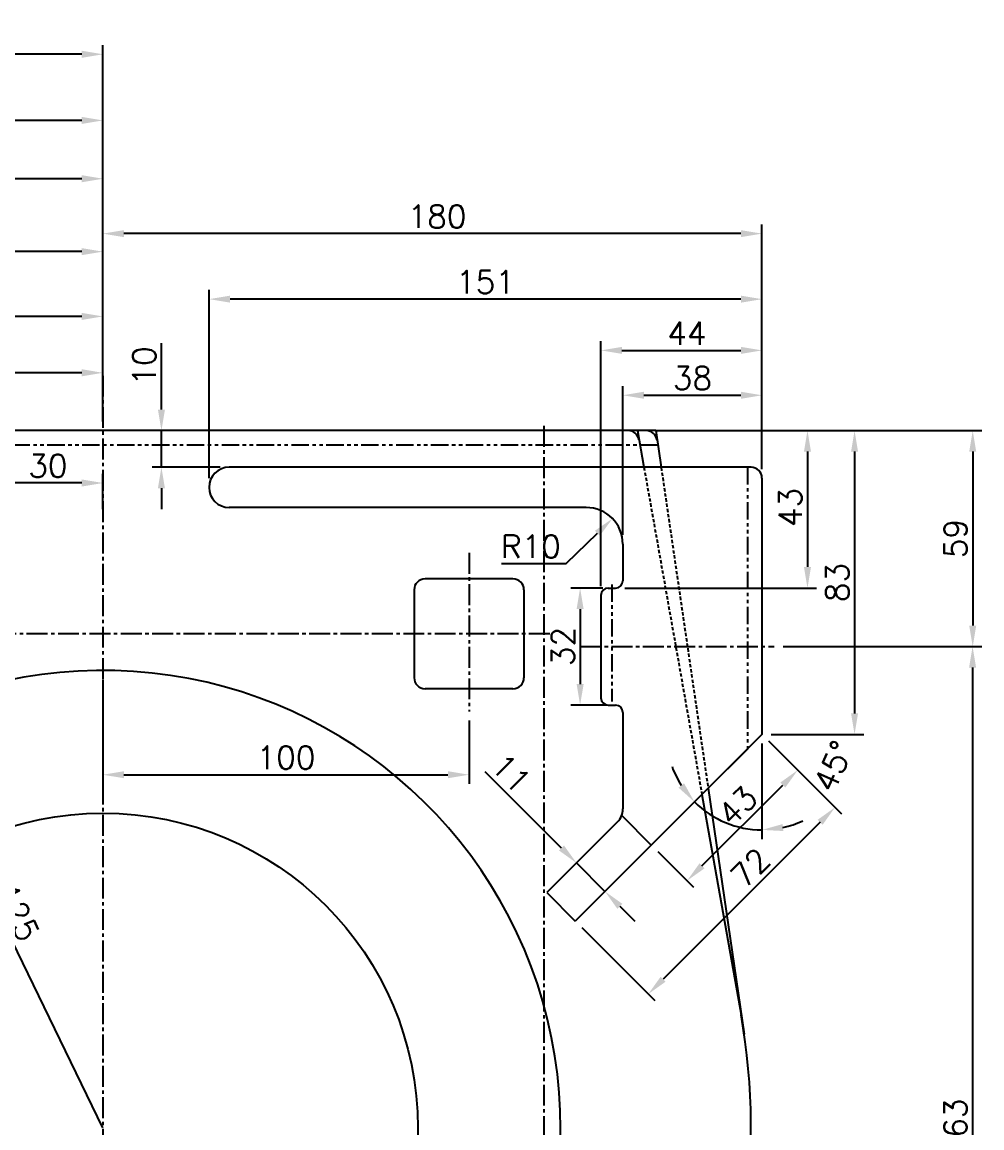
# Model space of a CAD drawing. Header units: millimetres. Extents: x -3508 to 12243, y -3609 to 4092.
# Drawn here: x 6786.4 to 7048.5, y 2903.2 to 3205.3 of the extents above; entities that cross this region are included whole.
import ezdxf

# ---------------------------------------------------------------- set-up
doc = ezdxf.new("R2010")
doc.units = ezdxf.units.MM
doc.header["$LTSCALE"] = 0.3
doc.header["$PDSIZE"] = -50
for name, pattern in [('CENTER2', [28.575, 19.05, -3.175, 3.175, -3.175]), ('HIDDEN2', [4.7625, 3.175, -1.5875]), ('PHANTOM2', [31.75, 15.875, -3.175, 3.175, -3.175, 3.175, -3.175])]:
    doc.linetypes.add(name, pattern=pattern)
for name, color, linetype in [('center', 1, 'CENTER2'), ('CHAIN ...', 8, 'PHANTOM2'), ('hidden', 4, 'HIDDEN2'), ('ht', 6, 'Continuous')]:
    doc.layers.add(name, color=color, linetype=linetype)
doc.styles.add('rs', font='romans.shx')
doc.dimstyles.new('sarab', dxfattribs={"dimscale": 3, "dimtxt": 2.5, "dimasz": 2.3, "dimexe": 1, "dimexo": 1, "dimtad": 1, "dimdec": 3, "dimdsep": 46, "dimtxsty": 'rs', "dimcen": 0, "dimclrd": 1, "dimclre": 1, "dimclrt": 7, "dimadec": 3, "dimazin": 2, "dimtfac": 1, "dimtdec": 3, "dimtmove": 0, "dimatfit": 3, "dimfxl": 0, "dimarcsym": 0})

# ---------------------------------------------------------------- blocks, each defined once
blk = doc.blocks.new('*D729')
at = {"color": 1, "lineweight": -2, "transparency": 16777216}
blk.add_line((6808.49, 2903.23), (6756.41, 3010.5), dxfattribs=at)
at = {"color": 1, "transparency": 16777216}
blk.add_solid([(6757.27, 3010.92), (6755.55, 3010.09), (6753.9, 3015.68)], dxfattribs=at)
at = {"layer": 'Defpoints', "color": 0, "transparency": 16777216}
for p in [(6753.9, 3015.68), (6808.49, 2903.23)]:
    blk.add_point(p, dxfattribs=at)
at = {"color": 7, "transparency": 16777216, "insert": (6783.89, 2964.63), "char_height": 6.25, "attachment_point": 5, "rotation": 295.8936, "style": 'rs'}
blk.add_mtext('R125', dxfattribs=at)
blk = doc.blocks.new('*D737')
at = {"color": 1, "lineweight": -2, "transparency": 16777216}
for p, q in [((6651.19, 3084.23), (6651.19, 3112.03)), ((6808.49, 3096.23), (6808.49, 3112.03)), ((6802.74, 3109.53), (6656.94, 3109.53))]:
    blk.add_line(p, q, dxfattribs=at)
at = {"color": 1, "transparency": 16777216}
for points in [[(6656.94, 3110.49), (6656.94, 3108.57), (6651.19, 3109.53)], [(6802.74, 3110.49), (6802.74, 3108.57), (6808.49, 3109.53)]]:
    blk.add_solid(points, dxfattribs=at)
at = {"layer": 'Defpoints', "color": 0, "transparency": 16777216}
for p in [(6651.19, 3109.53), (6808.49, 3093.73), (6651.19, 3081.73)]:
    blk.add_point(p, dxfattribs=at)
at = {"color": 7, "transparency": 16777216, "insert": (6729.84, 3114.22), "char_height": 6.25, "attachment_point": 5, "style": 'rs'}
blk.add_mtext('157.3', dxfattribs=at)
blk = doc.blocks.new('*D741')
at = {"color": 1, "lineweight": -2, "transparency": 16777216}
for p, q in [((6625.24, 2926.31), (6625.24, 3127.43)), ((6808.49, 3096.23), (6808.49, 3127.43)), ((6802.74, 3124.93), (6630.99, 3124.93))]:
    blk.add_line(p, q, dxfattribs=at)
at = {"color": 1, "transparency": 16777216}
for points in [[(6630.99, 3125.89), (6630.99, 3123.97), (6625.24, 3124.93)], [(6802.74, 3125.89), (6802.74, 3123.97), (6808.49, 3124.93)]]:
    blk.add_solid(points, dxfattribs=at)
at = {"layer": 'Defpoints', "color": 0, "transparency": 16777216}
for p in [(6625.24, 3124.93), (6808.49, 3093.73), (6625.24, 2923.81)]:
    blk.add_point(p, dxfattribs=at)
at = {"color": 7, "transparency": 16777216, "insert": (6719.21, 3129.62), "char_height": 6.25, "attachment_point": 5, "style": 'rs'}
blk.add_mtext('183.25', dxfattribs=at)
blk = doc.blocks.new('*D742')
at = {"color": 1, "lineweight": -2, "transparency": 16777216}
for p, q in [((6559.19, 3084.23), (6559.19, 3145.13)), ((6808.49, 3096.23), (6808.49, 3145.13)), ((6802.74, 3142.63), (6564.94, 3142.63))]:
    blk.add_line(p, q, dxfattribs=at)
at = {"color": 1, "transparency": 16777216}
for points in [[(6564.94, 3143.59), (6564.94, 3141.67), (6559.19, 3142.63)], [(6802.74, 3143.59), (6802.74, 3141.67), (6808.49, 3142.63)]]:
    blk.add_solid(points, dxfattribs=at)
at = {"layer": 'Defpoints', "color": 0, "transparency": 16777216}
for p in [(6559.19, 3142.63), (6808.49, 3093.73), (6559.19, 3081.73)]:
    blk.add_point(p, dxfattribs=at)
at = {"color": 7, "transparency": 16777216, "insert": (6682.52, 3147.32), "char_height": 6.25, "attachment_point": 5, "style": 'rs'}
blk.add_mtext('249.3', dxfattribs=at)
blk = doc.blocks.new('*D420')
at = {"color": 1, "lineweight": -2, "transparency": 16777216}
for p, q in [((6501.24, 2941.57), (6501.24, 3165.05)), ((6808.49, 3152.55), (6808.49, 3165.05)), ((6802.74, 3162.55), (6506.99, 3162.55))]:
    blk.add_line(p, q, dxfattribs=at)
at = {"color": 1, "transparency": 16777216}
for points in [[(6506.99, 3163.51), (6506.99, 3161.59), (6501.24, 3162.55)], [(6802.74, 3163.51), (6802.74, 3161.59), (6808.49, 3162.55)]]:
    blk.add_solid(points, dxfattribs=at)
at = {"layer": 'Defpoints', "color": 0, "transparency": 16777216}
for p in [(6501.24, 3162.55), (6808.49, 3150.05), (6501.24, 2939.07)]:
    blk.add_point(p, dxfattribs=at)
at = {"color": 7, "transparency": 16777216, "insert": (6694.06, 3167.24), "char_height": 6.25, "attachment_point": 5, "style": 'rs'}
blk.add_mtext('307.25', dxfattribs=at)
blk = doc.blocks.new('*D422')
at = {"color": 1, "lineweight": -2, "transparency": 16777216}
for p, q in [((6950.49, 3065.23), (6950.49, 3105.89)), ((6988.49, 3083.23), (6988.49, 3105.89)), ((6956.24, 3103.39), (6982.74, 3103.39))]:
    blk.add_line(p, q, dxfattribs=at)
at = {"color": 1, "transparency": 16777216}
for points in [[(6956.24, 3104.35), (6956.24, 3102.43), (6950.49, 3103.39)], [(6982.74, 3104.35), (6982.74, 3102.43), (6988.49, 3103.39)]]:
    blk.add_solid(points, dxfattribs=at)
at = {"layer": 'Defpoints', "color": 0, "transparency": 16777216}
for p in [(6988.49, 3103.39), (6988.49, 3080.73), (6950.49, 3062.73)]:
    blk.add_point(p, dxfattribs=at)
at = {"color": 7, "transparency": 16777216, "insert": (6969.49, 3108.08), "char_height": 6.25, "attachment_point": 5, "style": 'rs'}
blk.add_mtext('38', dxfattribs=at)
blk = doc.blocks.new('*D423')
at = {"color": 1, "lineweight": -2, "transparency": 16777216}
for p, q in [((6944.49, 3051.23), (6944.49, 3118.15)), ((6988.49, 3095.23), (6988.49, 3118.15)), ((6950.24, 3115.65), (6982.74, 3115.65))]:
    blk.add_line(p, q, dxfattribs=at)
at = {"color": 1, "transparency": 16777216}
for points in [[(6950.24, 3116.61), (6950.24, 3114.69), (6944.49, 3115.65)], [(6982.74, 3116.61), (6982.74, 3114.69), (6988.49, 3115.65)]]:
    blk.add_solid(points, dxfattribs=at)
at = {"layer": 'Defpoints', "color": 0, "transparency": 16777216}
for p in [(6988.49, 3115.65), (6988.49, 3092.73), (6944.49, 3048.73)]:
    blk.add_point(p, dxfattribs=at)
at = {"color": 7, "transparency": 16777216, "insert": (6967.99, 3120.33), "char_height": 6.25, "attachment_point": 5, "style": 'rs'}
blk.add_mtext('44', dxfattribs=at)
blk = doc.blocks.new('*D424')
at = {"color": 1, "lineweight": -2, "transparency": 16777216}
for p, q in [((6961.99, 3093.73), (7003.41, 3093.73)), ((7000.91, 3087.98), (7000.91, 3056.48)), ((6950.99, 3050.73), (7003.41, 3050.73))]:
    blk.add_line(p, q, dxfattribs=at)
at = {"color": 1, "transparency": 16777216}
for points in [[(6999.95, 3087.98), (7001.87, 3087.98), (7000.91, 3093.73)], [(6999.95, 3056.48), (7001.87, 3056.48), (7000.91, 3050.73)]]:
    blk.add_solid(points, dxfattribs=at)
at = {"layer": 'Defpoints', "color": 0, "transparency": 16777216}
for p in [(6959.49, 3093.73), (6948.49, 3050.73), (7000.91, 3050.73)]:
    blk.add_point(p, dxfattribs=at)
at = {"color": 7, "transparency": 16777216, "insert": (6996.22, 3072.73), "char_height": 6.25, "attachment_point": 5, "rotation": 90, "style": 'rs'}
blk.add_mtext('43', dxfattribs=at)
blk = doc.blocks.new('*D425')
at = {"color": 1, "lineweight": -2, "transparency": 16777216}
for p, q in [((6944.99, 3050.73), (6936.32, 3050.73)), ((6938.82, 3044.98), (6938.82, 3024.48)), ((6945.99, 3018.73), (6936.32, 3018.73))]:
    blk.add_line(p, q, dxfattribs=at)
at = {"color": 1, "transparency": 16777216}
for points in [[(6937.86, 3044.98), (6939.78, 3044.98), (6938.82, 3050.73)], [(6937.86, 3024.48), (6939.78, 3024.48), (6938.82, 3018.73)]]:
    blk.add_solid(points, dxfattribs=at)
at = {"layer": 'Defpoints', "color": 0, "transparency": 16777216}
for p in [(6947.49, 3050.73), (6938.82, 3018.73), (6948.49, 3018.73)]:
    blk.add_point(p, dxfattribs=at)
at = {"color": 7, "transparency": 16777216, "insert": (6934.13, 3034.73), "char_height": 6.25, "attachment_point": 5, "rotation": 90, "style": 'rs'}
blk.add_mtext('32', dxfattribs=at)
blk = doc.blocks.new('*D429')
at = {"color": 1, "lineweight": -2, "transparency": 16777216}
for p, q in [((6824.48, 3099.48), (6824.48, 3117.58)), ((6834.99, 3093.73), (6821.98, 3093.73)), ((6824.48, 3083.73), (6824.48, 3093.73)), ((6840.49, 3083.73), (6821.98, 3083.73)), ((6824.48, 3077.98), (6824.48, 3072.23))]:
    blk.add_line(p, q, dxfattribs=at)
at = {"color": 1, "transparency": 16777216}
for points in [[(6823.52, 3099.48), (6825.44, 3099.48), (6824.48, 3093.73)], [(6823.52, 3077.98), (6825.44, 3077.98), (6824.48, 3083.73)]]:
    blk.add_solid(points, dxfattribs=at)
at = {"layer": 'Defpoints', "color": 0, "transparency": 16777216}
for p in [(6837.49, 3093.73), (6824.48, 3083.73), (6842.99, 3083.73)]:
    blk.add_point(p, dxfattribs=at)
at = {"color": 7, "transparency": 16777216, "insert": (6819.79, 3111.4), "char_height": 6.25, "attachment_point": 5, "rotation": 90, "style": 'rs'}
blk.add_mtext('10', dxfattribs=at)
blk = doc.blocks.new('*D748')
at = {"color": 1, "lineweight": -2, "transparency": 16777216}
for p, q in [((6808.49, 3096.23), (6808.49, 3150.05)), ((6988.49, 3083.23), (6988.49, 3150.05)), ((6982.74, 3147.55), (6814.24, 3147.55))]:
    blk.add_line(p, q, dxfattribs=at)
at = {"color": 1, "transparency": 16777216}
for points in [[(6814.24, 3148.5), (6814.24, 3146.59), (6808.49, 3147.55)], [(6982.74, 3148.5), (6982.74, 3146.59), (6988.49, 3147.55)]]:
    blk.add_solid(points, dxfattribs=at)
at = {"layer": 'Defpoints', "color": 0, "transparency": 16777216}
for p in [(6808.49, 3147.55), (6808.49, 3093.73), (6988.49, 3080.73)]:
    blk.add_point(p, dxfattribs=at)
at = {"color": 7, "transparency": 16777216, "insert": (6899.76, 3152.23), "char_height": 6.25, "attachment_point": 5, "style": 'rs'}
blk.add_mtext('180', dxfattribs=at)
blk = doc.blocks.new('*D749')
at = {"color": 1, "lineweight": -2, "transparency": 16777216}
for p, q in [((6837.49, 3080.73), (6837.49, 3132.15)), ((6988.49, 3096.23), (6988.49, 3132.15)), ((6982.74, 3129.65), (6843.24, 3129.65))]:
    blk.add_line(p, q, dxfattribs=at)
at = {"color": 1, "transparency": 16777216}
for points in [[(6843.24, 3130.61), (6843.24, 3128.69), (6837.49, 3129.65)], [(6982.74, 3130.61), (6982.74, 3128.69), (6988.49, 3129.65)]]:
    blk.add_solid(points, dxfattribs=at)
at = {"layer": 'Defpoints', "color": 0, "transparency": 16777216}
for p in [(6837.49, 3129.65), (6988.49, 3093.73), (6837.49, 3078.23)]:
    blk.add_point(p, dxfattribs=at)
at = {"color": 7, "transparency": 16777216, "insert": (6912.99, 3134.34), "char_height": 6.25, "attachment_point": 5, "style": 'rs'}
blk.add_mtext('151', dxfattribs=at)
blk = doc.blocks.new('*D821')
at = {"color": 1, "lineweight": -2, "transparency": 16777216}
for p, q in [((6990.26, 3008.96), (7010.2, 2989.02)), ((7004.37, 2986.72), (6961.5, 2943.85)), ((6939.26, 2957.96), (6959.2, 2938.02))]:
    blk.add_line(p, q, dxfattribs=at)
at = {"color": 1, "transparency": 16777216}
for points in [[(7003.69, 2987.4), (7005.04, 2986.04), (7008.43, 2990.78)], [(6960.82, 2944.53), (6962.17, 2943.17), (6957.43, 2939.78)]]:
    blk.add_solid(points, dxfattribs=at)
at = {"layer": 'Defpoints', "color": 0, "transparency": 16777216}
for p in [(6988.49, 3010.73), (6937.49, 2959.73), (6957.43, 2939.78)]:
    blk.add_point(p, dxfattribs=at)
at = {"color": 7, "transparency": 16777216, "insert": (6985.31, 2974.29), "char_height": 6.25, "attachment_point": 5, "rotation": 45, "style": 'rs'}
blk.add_mtext('72', dxfattribs=at)
blk = doc.blocks.new('*D822')
at = {"color": 1, "lineweight": -2, "transparency": 16777216}
for p, q in [((6990.26, 3008.96), (7000.02, 2999.2)), ((6972.09, 2974.81), (6994.18, 2996.9)), ((6960.03, 2978.74), (6969.79, 2968.98))]:
    blk.add_line(p, q, dxfattribs=at)
at = {"color": 1, "transparency": 16777216}
for points in [[(6993.5, 2997.58), (6994.86, 2996.22), (6998.25, 3000.97)], [(6971.41, 2975.49), (6972.77, 2974.13), (6968.03, 2970.75)]]:
    blk.add_solid(points, dxfattribs=at)
at = {"layer": 'Defpoints', "color": 0, "transparency": 16777216}
for p in [(6988.49, 3010.73), (6998.25, 3000.97), (6958.27, 2980.5)]:
    blk.add_point(p, dxfattribs=at)
at = {"color": 7, "transparency": 16777216, "insert": (6981.86, 2991.21), "char_height": 6.25, "attachment_point": 5, "rotation": 45, "style": 'rs'}
blk.add_mtext('43', dxfattribs=at)
blk = doc.blocks.new('*D824')
at = {"color": 1, "lineweight": -2, "transparency": 16777216}
for p, q in [((6933.75, 2979.68), (6912.93, 3000.5)), ((6931.48, 2969.27), (6939.59, 2977.38)), ((6945.6, 2967.84), (6937.82, 2975.61)), ((6939.26, 2961.49), (6947.37, 2969.6)), ((6949.66, 2963.77), (6953.73, 2959.7))]:
    blk.add_line(p, q, dxfattribs=at)
at = {"color": 1, "transparency": 16777216}
for points in [[(6934.43, 2980.36), (6933.08, 2979), (6937.82, 2975.61)], [(6950.34, 2964.45), (6948.99, 2963.09), (6945.6, 2967.84)]]:
    blk.add_solid(points, dxfattribs=at)
at = {"layer": 'Defpoints', "color": 0, "transparency": 16777216}
for p in [(6929.71, 2967.5), (6945.6, 2967.84), (6937.49, 2959.73)]:
    blk.add_point(p, dxfattribs=at)
at = {"color": 7, "transparency": 16777216, "insert": (6919.98, 3000.08), "char_height": 6.25, "attachment_point": 5, "rotation": 315, "style": 'rs'}
blk.add_mtext('11', dxfattribs=at)
blk = doc.blocks.new('*D537')
at = {"color": 1, "lineweight": -2, "transparency": 16777216}
for p, q in [((6959.35, 3093.73), (7016.27, 3093.73)), ((7013.77, 3087.98), (7013.77, 3016.48)), ((6990.99, 3010.73), (7016.27, 3010.73))]:
    blk.add_line(p, q, dxfattribs=at)
at = {"color": 1, "transparency": 16777216}
for points in [[(7012.81, 3087.98), (7014.73, 3087.98), (7013.77, 3093.73)], [(7012.81, 3016.48), (7014.73, 3016.48), (7013.77, 3010.73)]]:
    blk.add_solid(points, dxfattribs=at)
at = {"layer": 'Defpoints', "color": 0, "transparency": 16777216}
for p in [(6956.85, 3093.73), (6988.49, 3010.73), (7013.77, 3010.73)]:
    blk.add_point(p, dxfattribs=at)
at = {"color": 7, "transparency": 16777216, "insert": (7009.08, 3052.23), "char_height": 6.25, "attachment_point": 5, "rotation": 90, "style": 'rs'}
blk.add_mtext('83', dxfattribs=at)
blk = doc.blocks.new('*D538')
at = {"color": 1, "lineweight": -2, "transparency": 16777216}
blk.add_line((6988.49, 3008.23), (6988.49, 2982.14), dxfattribs=at)
for start, end in [(199.6857, 212.3429), (225, 270), (282.6571, 295.3143)]:
    blk.add_arc((6988.49, 3010.73), 26.08, start, end, dxfattribs=at)
at = {"color": 1, "transparency": 16777216}
for points in [[(6967.2, 2997.37), (6965.71, 2996.17), (6970.05, 2992.28)], [(6994.31, 2984.33), (6994.1, 2986.23), (6988.49, 2984.64)]]:
    blk.add_solid(points, dxfattribs=at)
at = {"layer": 'Defpoints', "color": 0, "transparency": 16777216}
for p in [(6988.49, 3080.73), (6988.49, 3010.73), (6988.49, 3010.73), (6975.45, 2988.14), (6937.49, 2959.73)]:
    blk.add_point(p, dxfattribs=at)
at = {"color": 7, "transparency": 16777216, "insert": (7008.03, 3002.01), "char_height": 6.25, "attachment_point": 5, "rotation": 65.9638, "style": 'rs'}
blk.add_mtext('45°', dxfattribs=at)
blk = doc.blocks.new('*D403')
at = {"color": 1, "lineweight": -2, "transparency": 16777216}
for p, q in [((6778.49, 3072.23), (6778.49, 3081.92)), ((6808.49, 3072.23), (6808.49, 3081.92)), ((6802.74, 3079.42), (6784.24, 3079.42))]:
    blk.add_line(p, q, dxfattribs=at)
at = {"color": 1, "transparency": 16777216}
for points in [[(6784.24, 3080.38), (6784.24, 3078.46), (6778.49, 3079.42)], [(6802.74, 3080.38), (6802.74, 3078.46), (6808.49, 3079.42)]]:
    blk.add_solid(points, dxfattribs=at)
at = {"layer": 'Defpoints', "color": 0, "transparency": 16777216}
for p in [(6778.49, 3079.42), (6778.49, 3069.73), (6808.49, 3069.73)]:
    blk.add_point(p, dxfattribs=at)
at = {"color": 7, "transparency": 16777216, "insert": (6793.49, 3084.11), "char_height": 6.25, "attachment_point": 5, "style": 'rs'}
blk.add_mtext('30', dxfattribs=at)
blk = doc.blocks.new('*D628')
at = {"layer": 'Defpoints', "color": 0, "transparency": 16777216}
for p in [(6956.85, 3093.73), (6991.79, 3034.73), (7046.04, 3034.73)]:
    blk.add_point(p, dxfattribs=at)
at = {"layer": 'ht', "color": 1, "lineweight": -2, "transparency": 16777216}
for p, q in [((6959.35, 3093.73), (7048.54, 3093.73)), ((7046.04, 3087.98), (7046.04, 3040.48)), ((6994.29, 3034.73), (7048.54, 3034.73))]:
    blk.add_line(p, q, dxfattribs=at)
at = {"layer": 'ht', "color": 1, "transparency": 16777216}
for points in [[(7045.08, 3087.98), (7047, 3087.98), (7046.04, 3093.73)], [(7045.08, 3040.48), (7047, 3040.48), (7046.04, 3034.73)]]:
    blk.add_solid(points, dxfattribs=at)
at = {"layer": 'ht', "color": 7, "transparency": 16777216, "insert": (7041.35, 3064.23), "char_height": 6.25, "attachment_point": 5, "rotation": 90, "style": 'rs'}
blk.add_mtext('59', dxfattribs=at)
blk = doc.blocks.new('_DatumFilled')
at = {"color": 0, "linetype": 'ByBlock'}
blk.add_solid([(0, 0.577), (-1, 0), (0, -0.577)], dxfattribs=at)
blk = doc.blocks.new('*D629')
at = {"layer": 'Defpoints', "color": 0, "transparency": 16777216}
for p in [(6991.79, 3034.73), (6996.3, 2771.73), (7046, 2771.73)]:
    blk.add_point(p, dxfattribs=at)
at = {"layer": 'ht', "color": 1, "lineweight": -2, "transparency": 16777216}
for p, q in [((6994.29, 3034.73), (7048.5, 3034.73)), ((7046, 3028.98), (7046, 2777.48)), ((6998.8, 2771.73), (7048.5, 2771.73))]:
    blk.add_line(p, q, dxfattribs=at)
at = {"layer": 'ht', "color": 1, "transparency": 16777216}
for points in [[(7045.04, 3028.98), (7046.96, 3028.98), (7046, 3034.73)], [(7045.04, 2777.48), (7046.96, 2777.48), (7046, 2771.73)]]:
    blk.add_solid(points, dxfattribs=at)
at = {"layer": 'ht', "color": 7, "transparency": 16777216, "insert": (7041.32, 2903.23), "char_height": 6.25, "attachment_point": 5, "rotation": 90, "style": 'rs'}
blk.add_mtext('263', dxfattribs=at)
blk = doc.blocks.new('*D632')
at = {"layer": 'Defpoints', "color": 0, "transparency": 16777216}
for p in [(6947.66, 3069.7), (6940.49, 3062.73)]:
    blk.add_point(p, dxfattribs=at)
at = {"layer": 'ht', "color": 1, "lineweight": -2, "transparency": 16777216}
for p, q in [((6934.99, 3057.38), (6943.54, 3065.69)), ((6917.36, 3057.38), (6934.99, 3057.38))]:
    blk.add_line(p, q, dxfattribs=at)
at = {"layer": 'ht', "color": 1, "transparency": 16777216}
blk.add_solid([(6942.87, 3066.38), (6944.2, 3065), (6947.66, 3069.7)], dxfattribs=at)
at = {"layer": 'ht', "color": 7, "transparency": 16777216, "insert": (6925.39, 3062.07), "char_height": 6.25, "attachment_point": 5, "style": 'rs'}
blk.add_mtext('R10', dxfattribs=at)
blk = doc.blocks.new('*D633')
at = {"layer": 'Defpoints', "color": 0, "transparency": 16777216}
for p in [(6808.49, 3028.23), (6908.49, 3016.99), (6908.49, 2999.71)]:
    blk.add_point(p, dxfattribs=at)
at = {"layer": 'ht', "color": 1, "lineweight": -2, "transparency": 16777216}
for p, q in [((6808.49, 3025.73), (6808.49, 2997.21)), ((6908.49, 3014.49), (6908.49, 2997.21)), ((6814.24, 2999.71), (6902.74, 2999.71))]:
    blk.add_line(p, q, dxfattribs=at)
at = {"layer": 'ht', "color": 1, "transparency": 16777216}
for points in [[(6814.24, 3000.67), (6814.24, 2998.76), (6808.49, 2999.71)], [(6902.74, 3000.67), (6902.74, 2998.76), (6908.49, 2999.71)]]:
    blk.add_solid(points, dxfattribs=at)
at = {"layer": 'ht', "color": 7, "transparency": 16777216, "insert": (6858.49, 3004.4), "char_height": 6.25, "attachment_point": 5, "style": 'rs'}
blk.add_mtext('100', dxfattribs=at)
blk = doc.blocks.new('*D634')
at = {"layer": 'Defpoints', "color": 0, "transparency": 16777216}
for p in [(6478.49, 3178.48), (6808.49, 3150.05), (6478.49, 3060.33)]:
    blk.add_point(p, dxfattribs=at)
at = {"layer": 'ht', "color": 1, "lineweight": -2, "transparency": 16777216}
for p, q in [((6478.49, 3062.83), (6478.49, 3180.98)), ((6802.74, 3178.48), (6484.24, 3178.48)), ((6808.49, 3152.55), (6808.49, 3180.98))]:
    blk.add_line(p, q, dxfattribs=at)
at = {"layer": 'ht', "color": 1, "transparency": 16777216}
for points in [[(6484.24, 3179.44), (6484.24, 3177.53), (6478.49, 3178.48)], [(6802.74, 3179.44), (6802.74, 3177.53), (6808.49, 3178.48)]]:
    blk.add_solid(points, dxfattribs=at)
at = {"layer": 'ht', "color": 7, "transparency": 16777216, "insert": (6643.49, 3183.17), "char_height": 6.25, "attachment_point": 5, "style": 'rs'}
blk.add_mtext('330', dxfattribs=at)
blk = doc.blocks.new('*D639')
at = {"color": 1, "lineweight": -2, "transparency": 16777216}
for p, q in [((6386.49, 2918.73), (6386.49, 3199.05)), ((6802.74, 3196.55), (6392.24, 3196.55)), ((6808.49, 3145.13), (6808.49, 3199.05))]:
    blk.add_line(p, q, dxfattribs=at)
at = {"color": 1, "transparency": 16777216}
for points in [[(6392.24, 3197.51), (6392.24, 3195.59), (6386.49, 3196.55)], [(6802.74, 3197.51), (6802.74, 3195.59), (6808.49, 3196.55)]]:
    blk.add_solid(points, dxfattribs=at)
at = {"layer": 'Defpoints', "color": 0, "transparency": 16777216}
for p in [(6386.49, 3196.55), (6808.49, 3142.63), (6386.49, 2916.23)]:
    blk.add_point(p, dxfattribs=at)
at = {"color": 7, "transparency": 16777216, "insert": (6597.49, 3201.24), "char_height": 6.25, "attachment_point": 5, "style": 'rs'}
blk.add_mtext('422', dxfattribs=at)

msp = doc.modelspace()

# ---------------------------------------------------------------- linework, layer by layer
for p, q in [((6959.489, 3093.7266), (6394.6154, 3093.7266)), ((6954.489, 3093.7266), (6956.2611, 3083.7266)), ((6959.489, 3093.7266), (6960.9529, 3083.7266)), ((6985.489, 3083.7266), (6842.989, 3083.7266)), ((6988.489, 3080.7266), (6988.489, 3010.7266)), ((6940.489, 3072.7266), (6842.989, 3072.7266)), ((6950.489, 3062.7266), (6950.489, 3052.7266)), ((6920.489, 3053.2266), (6896.489, 3053.2266)), ((6893.489, 3050.2266), (6893.489, 3026.2266)), ((6923.489, 3050.2266), (6923.489, 3026.2266)), ((6944.489, 3048.7266), (6944.489, 3020.7266)), ((6946.489, 3050.7266), (6948.489, 3050.7266)), ((6920.489, 3023.2266), (6896.489, 3023.2266)), ((6946.489, 3018.7266), (6948.489, 3018.7266)), ((6950.489, 3016.7266), (6950.489, 2990.354)), ((6988.489, 3010.7266), (6937.489, 2959.7266)), ((6984.489, 3006.7266), (6973.4034, 2995.641)), ((6972.1011, 2994.3386), (6982.7738, 2934.1107)), ((6973.7906, 2996.0282), (6983.6225, 2928.8635)), ((6950.1715, 2988.6005), (6958.2672, 2980.5048)), ((6949.0246, 2986.8185), (6929.7109, 2967.5048)), ((6929.7109, 2967.5048), (6937.489, 2959.7266))]:
    msp.add_line(p, q)
msp.add_circle((6808.489, 2903.2266), 86)
for centre, radius, start, end in [((6951.9267, 3090.7266), 3, 8.998869, 90), ((6956.8491, 3090.7266), 3, 7.306119, 90), ((6842.989, 3078.2266), 5.5, 90, 270), ((6985.489, 3080.7266), 3, 0, 90), ((6940.489, 3062.7266), 10, 0, 90), ((6896.489, 3050.2266), 3, 90, 180), ((6920.489, 3050.2266), 3, 0, 90), ((6948.489, 3052.7266), 2, 270, 0), ((6946.489, 3048.7266), 2, 90, 180), ((6808.489, 2903.2266), 125, 228.766761, 158.607175), ((6896.489, 3026.2266), 3, 180, 270), ((6920.489, 3026.2266), 3, 270, 0), ((6946.489, 3020.7266), 2, 180, 270), ((6948.489, 3016.7266), 2, 0, 90), ((6945.489, 2990.354), 5, 315, 0), ((6808.489, 2903.2266), 177, 331.836053, 10.048786)]:
    msp.add_arc(centre, radius, start, end)
at = {"layer": 'center'}
for p, q in [((6808.489, 3108.7413), (6808.489, 2707.452)), ((6928.9005, 3095.0401), (6928.9005, 2760.6981)), ((6908.489, 3060.3339), (6908.489, 3016.9867)), ((6930.548, 3038.2266), (6454.3791, 3038.2266)), ((6938.8195, 3034.7266), (6991.7882, 3034.7266))]:
    msp.add_line(p, q, dxfattribs=at)
at = {"layer": 'CHAIN ...'}
for p, q in [((6960.0019, 3089.7266), (6394.489, 3089.7266)), ((6984.489, 3083.7266), (6984.489, 3006.7266)), ((6947.489, 3051.7266), (6947.489, 3019.7266))]:
    msp.add_line(p, q, dxfattribs=at)
at = {"layer": 'hidden'}
for p, q in [((6956.2611, 3083.7266), (6972.1011, 2994.3386)), ((6960.9529, 3083.7266), (6973.7906, 2996.0282))]:
    msp.add_line(p, q, dxfattribs=at)

# ---------------------------------------------------------------- dimensions: what is measured, and where the dimension line sits
for base, p1, p2, override, picture, middle in [((6386.489, 3196.5495), (6808.489, 3142.6316), (6386.489, 2916.2266), {"dimscale": 2.5, "dimtoh": 1, "dimdec": 2, "dimcen": 2.5, "dimadec": 1, "dimtdec": 2, "dimldrblk": 'DatumFilled'}, '*D639', (6597.489, 3201.237)), ((6837.489, 3129.6495), (6988.489, 3093.7266), (6837.489, 3078.2266), {"dimscale": 2.5, "dimdec": 2, "dimadec": 2, "dimtdec": 2, "dimatfit": 0}, '*D749', (6912.989, 3134.337)), ((6651.189, 3109.5292), (6808.489, 3093.7266), (6651.189, 3081.7266), {"dimscale": 2.5, "dimdec": 2, "dimadec": 2, "dimtdec": 2, "dimatfit": 0}, '*D737', (6729.839, 3114.2167)), ((6778.489, 3079.4219), (6808.489, 3069.7266), (6778.489, 3069.7266), {"dimscale": 2.5, "dimdec": 2, "dimcen": 2.5, "dimadec": 2, "dimtdec": 2}, '*D403', (6793.489, 3084.1094))]:
    dim = msp.add_linear_dim(base=base, p1=p1, p2=p2, dimstyle='sarab', override=override)
    dim.commit()
    dim.dimension.update_dxf_attribs({"geometry": picture, "text_midpoint": middle})
for base, p1, p2, picture, middle in [((6501.239, 3162.5507), (6808.489, 3150.0453), (6501.239, 2939.0669), '*D420', (6694.0598, 3162.5507)), ((6808.489, 3147.5453), (6988.489, 3080.7266), (6808.489, 3093.7266), '*D748', (6899.7575, 3147.5453)), ((6559.189, 3142.6316), (6808.489, 3093.7266), (6559.189, 3081.7266), '*D742', (6682.5188, 3142.6316)), ((6625.239, 3124.9322), (6808.489, 3093.7266), (6625.239, 2923.8086), '*D741', (6719.2113, 3124.9322)), ((6988.489, 3115.6468), (6944.489, 3048.7266), (6988.489, 3092.7266), '*D423', (6967.989, 3115.6468)), ((6988.489, 3103.3902), (6950.489, 3062.7266), (6988.489, 3080.7266), '*D422', (6969.489, 3103.3902))]:
    dim = msp.add_linear_dim(base=base, p1=p1, p2=p2, dimstyle='sarab', override={"dimscale": 2.5, "dimdec": 2, "dimadec": 2, "dimtdec": 2, "dimatfit": 0})
    dim.commit()
    dim.dimension.update_dxf_attribs({"geometry": picture, "text_midpoint": middle, "dimtype": 160})
for base, p1, p2, angle, picture, middle, dimtype in [((6824.4812, 3083.7266), (6837.489, 3093.7266), (6842.989, 3083.7266), 90, '*D429', (6824.4812, 3111.4022), 160), ((7000.9079, 3050.7266), (6959.489, 3093.7266), (6948.489, 3050.7266), 90, '*D424', (7000.9079, 3072.7266), 160), ((6938.8195, 3018.7266), (6947.489, 3050.7266), (6948.489, 3018.7266), 90, '*D425', (6938.8195, 3034.7266), 160), ((6945.5987, 2967.8362), (6929.7109, 2967.5048), (6937.489, 2959.7266), 315, '*D824', (6916.6704, 2996.7644), 161)]:
    dim = msp.add_linear_dim(base=base, p1=p1, p2=p2, angle=angle, dimstyle='sarab', override={"dimscale": 2.5, "dimdec": 2, "dimadec": 2, "dimtdec": 2, "dimatfit": 0})
    dim.commit()
    dim.dimension.update_dxf_attribs({"geometry": picture, "text_midpoint": middle, "dimtype": dimtype})
dim = msp.add_linear_dim(base=(7013.7719, 3010.7266), p1=(6956.8491, 3093.7266), p2=(6988.489, 3010.7266), angle=90, dimstyle='sarab', override={"dimscale": 2.5, "dimdec": 2, "dimadec": 2, "dimtdec": 2, "dimatfit": 0})
dim.commit()
dim.dimension.update_dxf_attribs({"geometry": '*D537', "text_midpoint": (7009.0844, 3052.2266)})
dim = msp.add_angular_dim_2l(base=(6975.4481, 2988.1391), line1=((6988.489, 3010.7266), (6937.489, 2959.7266)), line2=((6988.489, 3080.7266), (6988.489, 3010.7266)), dimstyle='sarab', override={"dimscale": 2.5, "dimdec": 2, "dimadec": 2, "dimtdec": 2, "dimatfit": 0})
dim.commit()
dim.dimension.update_dxf_attribs({"geometry": '*D538', "text_midpoint": (7012.3093, 3000.1031), "dimtype": 162})
dim = msp.add_radius_dim(center=(6808.489, 2903.2266), mpoint=(6753.9013, 3015.6774), dimstyle='sarab', override={"dimscale": 2.5, "dimdec": 2, "dimadec": 2, "dimtdec": 2, "dimatfit": 0})
dim.commit()
dim.dimension.update_dxf_attribs({"geometry": '*D729', "text_midpoint": (6779.6737, 2962.5862), "dimtype": 164})
for base, p1, p2, angle, text, picture, middle in [((6957.431, 2939.7846), (6988.489, 3010.7266), (6937.489, 2959.7266), 225, '72', '*D821', (6988.623, 2970.9766)), ((6998.2483, 3000.9673), (6958.2672, 2980.5048), (6988.489, 3010.7266), 45, '43', '*D822', (6985.1743, 2987.8932))]:
    dim = msp.add_linear_dim(base=base, p1=p1, p2=p2, angle=angle, text=text, dimstyle='sarab', override={"dimscale": 2.5, "dimdec": 2, "dimadec": 2, "dimtdec": 2, "dimatfit": 0})
    dim.commit()
    dim.dimension.update_dxf_attribs({"geometry": picture, "text_midpoint": middle, "dimtype": 161})
at = {"layer": 'ht'}
dim = msp.add_linear_dim(base=(6478.489, 3178.4849), p1=(6808.489, 3150.0453), p2=(6478.489, 3060.3339), dimstyle='sarab', override={"dimscale": 2.5, "dimtoh": 1, "dimdec": 2, "dimcen": 2.5, "dimadec": 1, "dimtdec": 2, "dimldrblk": 'DatumFilled'}, dxfattribs=at)
dim.commit()
dim.dimension.update_dxf_attribs({"geometry": '*D634', "text_midpoint": (6643.489, 3178.4849), "dimtype": 160})
dim = msp.add_linear_dim(base=(7046.0377, 3034.7266), p1=(6956.8491, 3093.7266), p2=(6991.7882, 3034.7266), angle=90, dimstyle='sarab', override={"dimscale": 2.5, "dimtoh": 1, "dimdec": 2, "dimcen": 2.5, "dimadec": 1, "dimtdec": 2, "dimldrblk": 'DatumFilled'}, dxfattribs=at)
dim.commit()
dim.dimension.update_dxf_attribs({"geometry": '*D628', "text_midpoint": (7046.0377, 3064.2266), "dimtype": 160})
dim = msp.add_radius_dim(center=(6940.489, 3062.7266), mpoint=(6947.6601, 3069.6962), dimstyle='sarab', override={"dimscale": 2.5, "dimtoh": 1, "dimdec": 2, "dimcen": 2.5, "dimadec": 1, "dimtdec": 2, "dimtmove": 1, "dimldrblk": 'DatumFilled'}, dxfattribs=at)
dim.commit()
dim.dimension.update_dxf_attribs({"geometry": '*D632', "text_midpoint": (6934.9919, 3057.3838), "dimtype": 164})
dim = msp.add_linear_dim(base=(7046.0029, 2771.7266), p1=(6991.7882, 3034.7266), p2=(6996.2967, 2771.7266), angle=90, dimstyle='sarab', override={"dimscale": 2.5, "dimtoh": 1, "dimdec": 2, "dimcen": 2.5, "dimadec": 1, "dimtdec": 2, "dimldrblk": 'DatumFilled'}, dxfattribs=at)
dim.commit()
dim.dimension.update_dxf_attribs({"geometry": '*D629', "text_midpoint": (7041.3154, 2903.2266)})
dim = msp.add_linear_dim(base=(6908.489, 2999.7147), p1=(6808.489, 3028.2266), p2=(6908.489, 3016.9867), dimstyle='sarab', override={"dimscale": 2.5, "dimtoh": 1, "dimdec": 2, "dimcen": 2.5, "dimadec": 1, "dimtdec": 2, "dimldrblk": 'DatumFilled'}, dxfattribs=at)
dim.commit()
dim.dimension.update_dxf_attribs({"geometry": '*D633', "text_midpoint": (6858.489, 3004.4022)})

doc.saveas('drawing.dxf')
